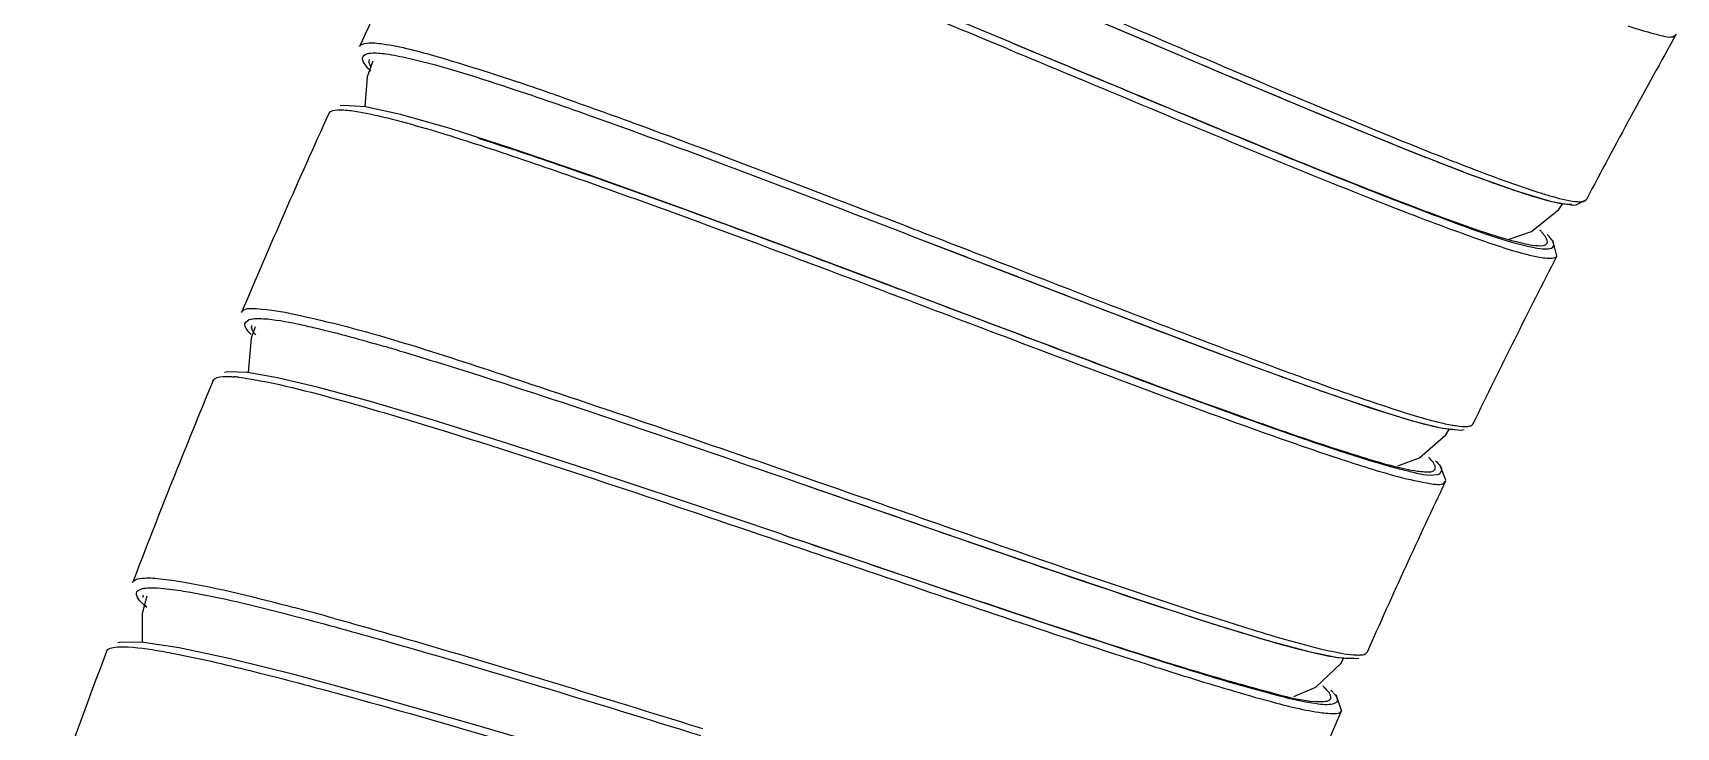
# Model space of a CAD drawing. Header units: millimetres. Extents: x 601 to 1195, y -13 to 407.
# Drawn here: x 950.51 to 967.39, y 278.02 to 285.15 of the extents above; entities that cross this region are included whole.
import ezdxf

# ---------------------------------------------------------------- set-up
doc = ezdxf.new("R2010")
doc.units = ezdxf.units.MM
doc.header["$LTSCALE"] = 0.1

msp = doc.modelspace()

# ---------------------------------------------------------------- linework, layer by layer
at = {"color": 7, "linetype": 'Continuous'}
for p, q in [((960.8075, 285.5532), (961.9113, 285.0849)), ((960.8086, 285.5527), (961.9212, 285.0806)), ((960.5552, 285.0559), (959.5534, 285.4708)), ((960.5552, 285.056), (960.5954, 285.0392)), ((960.5552, 285.0559), (960.5938, 285.0399)), ((960.5938, 285.0399), (960.8071, 284.9512)), ((960.5954, 285.0392), (960.9981, 284.8721)), ((961.9212, 285.0806), (962.4785, 284.8444)), ((967.3903, 285.1315), (967.3947, 285.1374)), ((954.0034, 284.8611), (953.9452, 284.7007)), ((960.5268, 284.9874), (960.5661, 284.9711)), ((953.9452, 284.7007), (953.9205, 284.3915)), ((953.5504, 284.3222), (953.551, 284.3235)), ((963.7743, 284.3002), (964.5875, 283.9677)), ((963.8133, 284.2842), (963.8829, 284.2554)), ((965.7606, 283.5245), (966.1157, 283.4176)), ((965.91, 283.1094), (966.1906, 283.3383)), ((966.1906, 283.3383), (966.2308, 283.3991)), ((966.3689, 283.3836), (966.4723, 283.4389)), ((966.4723, 283.4389), (966.4734, 283.4408)), ((959.5352, 283.0674), (959.5793, 283.0504)), ((959.5629, 283.1363), (959.606, 283.1196)), ((965.6794, 283.0312), (965.91, 283.1094)), ((966.0922, 283.0572), (966.068, 283.0814)), ((966.1073, 283.0377), (966.092, 283.0568)), ((966.1697, 282.8581), (966.1284, 283.0212)), ((966.1695, 282.8577), (966.1705, 282.8595)), ((966.1695, 282.8577), (966.1697, 282.8581)), ((959.3102, 282.4784), (959.3586, 282.4602)), ((959.3362, 282.5479), (959.3844, 282.5298)), ((959.3362, 282.5479), (959.3831, 282.5302)), ((959.3831, 282.5302), (959.7153, 282.405)), ((952.7962, 282.1312), (952.7552, 282.0145)), ((952.7552, 282.0145), (952.7214, 281.6603)), ((953.0261, 281.6083), (952.7173, 281.6611)), ((962.9626, 281.7582), (963.6784, 281.4975)), ((952.3618, 281.5775), (952.3622, 281.5786)), ((964.6863, 281.1651), (964.9908, 281.0897)), ((965.3059, 281.1306), (965.307, 281.1327)), ((964.7576, 280.7842), (965.0285, 281.0219)), ((965.0285, 281.0219), (965.0655, 281.0823)), ((964.5368, 280.7006), (964.7576, 280.7842)), ((964.9543, 280.7244), (964.931, 280.7444)), ((958.3862, 280.5252), (958.4303, 280.5099)), ((958.4546, 280.58), (958.5141, 280.5592)), ((965.0229, 280.5398), (965.0242, 280.5421)), ((958.2056, 279.999), (958.2698, 279.9773)), ((958.2056, 279.999), (958.2693, 279.9774)), ((958.2693, 279.9774), (958.4186, 279.9269)), ((958.1819, 279.9287), (958.2462, 279.9069)), ((951.6822, 279.362), (951.6323, 279.1847)), ((951.6576, 279.2746), (951.675, 279.2594)), ((961.8663, 279.3291), (962.603, 279.089)), ((951.6323, 279.1847), (951.6346, 278.887)), ((951.2666, 278.7938), (951.2671, 278.7951)), ((963.6216, 278.7925), (963.9186, 278.7311)), ((964.2185, 278.785), (964.2195, 278.7871)), ((963.6914, 278.426), (963.9483, 278.6717)), ((963.9483, 278.6717), (963.9798, 278.7279)), ((963.4675, 278.3301), (963.6914, 278.426)), ((963.8139, 278.3892), (963.7947, 278.4103)), ((963.8673, 278.3772), (963.8485, 278.3934)), ((963.9562, 278.1862), (963.9013, 278.3479)), ((963.9557, 278.1851), (963.9566, 278.1871)), ((963.9557, 278.1851), (963.9562, 278.1862)), ((957.3455, 278.0166), (957.3921, 278.0021))]:
    msp.add_line(p, q, dxfattribs=at)
for points in [[(961.9113, 285.0849), (962.8319, 284.695), (963.7743, 284.3002)], [(953.9269, 284.3911), (953.7021, 284.407), (953.6683, 284.4025)], [(955.4429, 283.961), (954.7977, 284.1678), (954.2888, 284.3124), (953.9269, 284.3911)], [(959.3362, 282.5479), (958.1825, 282.9802), (957.1386, 283.3648), (956.2238, 283.6928), (955.4429, 283.961)], [(964.5875, 283.9677), (965.2526, 283.7074), (965.7606, 283.5245)], [(966.1157, 283.4176), (966.3372, 283.382), (966.3689, 283.3836)], [(959.5793, 283.0504), (961.1369, 282.4508), (962.1106, 282.0784), (962.9626, 281.7582)], [(952.7173, 281.6611), (952.5105, 281.6672), (952.48, 281.6622)], [(953.9787, 281.3637), (953.4469, 281.5089), (953.0261, 281.6083)], [(963.6784, 281.4975), (964.2521, 281.3), (964.6863, 281.1651)], [(958.2056, 279.999), (957.1841, 280.3432), (956.2341, 280.6586), (955.3768, 280.9366), (954.6227, 281.1726), (953.9787, 281.3637)], [(964.9908, 281.0897), (965.1869, 281.0704), (965.2163, 281.0741)], [(965.0229, 280.5398), (965.0286, 280.5536), (964.9663, 280.7139)], [(958.4303, 280.5099), (959.9899, 279.9693), (960.9881, 279.6257), (961.8663, 279.3291)], [(962.603, 279.089), (963.1873, 278.9103), (963.6216, 278.7925)], [(951.6481, 278.8869), (951.4176, 278.8896), (951.3828, 278.883)], [(953.221, 278.5502), (952.5399, 278.7197), (952.0157, 278.8316), (951.6481, 278.8869)], [(963.9186, 278.7311), (964.1071, 278.7213), (964.1352, 278.7264)], [(956.0553, 277.7449), (955.0041, 278.054), (954.0491, 278.3261), (953.221, 278.5502)]]:
    msp.add_lwpolyline(points, dxfattribs=at)
for centre, radius, start, end in [((1034.1562, 247.7852), 88.5, 153.678611, 155.124655), ((854.385, 30.0801), 276.1229, 67.393481, 67.740961), ((1034.1562, 247.7852), 76.5002, 150.773531, 152.219575), ((1046.536, 483.2587), 215.4853, 247.040246, 247.425166), ((943.4525, 248.9424), 37.68, 70.75955, 71.35121), ((1034.1562, 247.7852), 88.5, 155.615277, 157.06132), ((953.5862, 284.3075), 0.0383, 147.31358, 155.58597), ((978.9317, 319.5931), 38.4045, 248.43743, 248.59646), ((977.2041, 315.1841), 33.6691, 248.59568, 248.79631), ((975.936, 311.9176), 30.1651, 248.79791, 248.92008), ((981.5283, 327.175), 46.937, 248.39235, 248.90654), ((967.7214, 289.3417), 6.138, 252.27694, 252.54324), ((967.5399, 288.764), 5.5324, 252.54149, 252.92559), ((982.5165, 329.5162), 49.5528, 248.37697, 248.81183), ((1034.1562, 247.7852), 76.5001, 152.710467, 154.156511), ((953.1513, 282.4353), 0.5519, 221.85861, 223.92932), ((946.4637, 255.4956), 27.521, 73.51378, 73.83864), ((980.0346, 327.4739), 48.7989, 249.94794, 250.35833), ((981.2707, 330.3805), 51.8877, 249.82901, 250.14674), ((1034.1562, 247.7852), 88.5, 157.551942, 158.997986), ((952.456, 280.1326), 1.4894, 83.85543, 85.43843), ((952.4301, 279.8826), 1.7408, 83.62331, 83.88852), ((977.4835, 321.7284), 43.0523, 250.47298, 250.99888), ((975.3492, 315.0326), 36.1085, 250.72215, 251.14325), ((974.7273, 313.4311), 34.3158, 250.81376, 251.17831), ((1034.1562, 247.7852), 76.5, 154.646944, 156.092987), ((943.4124, 242.18), 38.3349, 74.5761, 75.2204), ((973.0886, 312.1659), 34.6989, 252.33284, 252.72628), ((1034.1562, 247.7852), 88.4998, 159.488548, 160.934592), ((951.3028, 278.7816), 0.0381, 152.76806, 159.30597), ((975.8679, 322.109), 45.5433, 252.30835, 252.80986), ((976.6763, 324.4549), 48.0992, 252.29227, 252.71255), ((973.0572, 313.4192), 36.4051, 252.8328, 252.95033), ((963.2154, 277.8373), 0.8149, 46.37341, 47.73297), ((963.3419, 277.9695), 0.6319, 44.22797, 46.40207), ((963.5915, 278.1091), 0.3837, 40.20287, 42.65216), ((1034.1562, 247.7852), 76.5, 156.583609, 158.029653)]:
    msp.add_arc(centre, radius, start, end, dxfattribs=at)
for points, knots in [([(960.8364, 285.6215), (961.2063, 285.464), (962.5404, 284.8951), (963.8733, 284.3227), (964.8469, 283.934)], [0, 0, 0, 0, 0.2772435, 1, 1, 1, 1]), ([(966.8968, 285.2252), (967.0087, 285.1865), (967.1502, 285.1496), (967.3553, 285.0946), (967.3902, 285.1316)], [0, 0, 0, 0, 0.6996332, 1, 1, 1, 1]), ([(953.8669, 285.0123), (953.8784, 285.0368), (953.9766, 285.0577), (954.0517, 285.0464), (954.1066, 285.0386)], [0, 0, 0, 0, 0.3283034, 1, 1, 1, 1]), ([(954.1066, 285.0386), (954.2944, 285.0122), (954.7629, 284.885), (955.2228, 284.738), (955.5013, 284.6441)], [0, 0, 0, 0, 0.3921554, 1, 1, 1, 1]), ([(953.927, 284.8223), (953.9181, 284.8347), (953.904, 284.857), (953.8969, 284.8835), (953.8978, 284.8944)], [0, 0, 0, 0, 0.5843708, 1, 1, 1, 1]), ([(953.8978, 284.8944), (953.8995, 284.9165), (953.9388, 284.9406), (953.9715, 284.9434), (953.9836, 284.9444)], [0, 0, 0, 0, 0.6450778, 1, 1, 1, 1]), ([(953.9839, 284.8074), (953.9766, 284.8195), (953.9651, 284.8414), (953.9655, 284.8677), (953.9699, 284.8769)], [0, 0, 0, 0, 0.5830383, 1, 1, 1, 1]), ([(954.1388, 284.936), (954.216, 284.9254), (954.6693, 284.8313), (955.1093, 284.686), (955.4738, 284.5646)], [0, 0, 0, 0, 0.1687473, 1, 1, 1, 1]), ([(960.5661, 284.9711), (960.9009, 284.8319), (962.129, 284.3203), (963.3566, 283.807), (964.2564, 283.4505)], [0, 0, 0, 0, 0.2724957, 1, 1, 1, 1]), ([(960.8071, 284.9512), (961.1192, 284.8212), (962.2628, 284.3449), (963.4063, 283.8679), (964.2438, 283.5365)], [0, 0, 0, 0, 0.2729303, 1, 1, 1, 1]), ([(960.9981, 284.8721), (961.3393, 284.7304), (962.5503, 284.2277), (963.7611, 283.7237), (964.641, 283.3877)], [0, 0, 0, 0, 0.2817332, 1, 1, 1, 1]), ([(955.4738, 284.5646), (955.7623, 284.4686), (957.1246, 283.9926), (958.4721, 283.4759), (959.5352, 283.0674)], [0, 0, 0, 0, 0.2106887, 1, 1, 1, 1]), ([(955.8693, 284.5177), (956.1426, 284.4224), (957.3797, 283.9777), (958.6067, 283.5057), (959.5629, 283.1363)], [0, 0, 0, 0, 0.2201932, 1, 1, 1, 1]), ([(953.641, 284.3604), (953.6512, 284.361), (953.6731, 284.3615), (953.6949, 284.3608), (953.7066, 284.3601)], [0, 0, 0, 0, 0.4672039, 1, 1, 1, 1]), ([(953.7066, 284.3601), (953.7316, 284.3587), (953.8606, 284.3455), (953.9876, 284.3177), (954.0894, 284.2935)], [0, 0, 0, 0, 0.1933374, 1, 1, 1, 1]), ([(954.0894, 284.2935), (954.1592, 284.2769), (954.5011, 284.1886), (954.8383, 284.083), (955.1059, 283.9962)], [0, 0, 0, 0, 0.2033555, 1, 1, 1, 1]), ([(963.8829, 284.2554), (963.9659, 284.221), (964.2768, 284.093), (964.5884, 283.9668), (964.8174, 283.8762)], [0, 0, 0, 0, 0.2673955, 1, 1, 1, 1]), ([(955.0861, 284.07), (955.3806, 283.9771), (956.8073, 283.4976), (958.2164, 282.9684), (959.3362, 282.5479)], [0, 0, 0, 0, 0.2051933, 1, 1, 1, 1]), ([(955.1059, 283.9962), (955.403, 283.8997), (956.8132, 283.4181), (958.2081, 282.8935), (959.3102, 282.4784)], [0, 0, 0, 0, 0.2096509, 1, 1, 1, 1]), ([(964.8469, 283.934), (964.9585, 283.8894), (965.3312, 283.7428), (965.7062, 283.6009), (965.9734, 283.5159)], [0, 0, 0, 0, 0.2999519, 1, 1, 1, 1]), ([(965.0865, 283.7712), (965.1598, 283.7429), (965.4136, 283.6464), (965.6691, 283.5538), (965.8529, 283.495)], [0, 0, 0, 0, 0.2894716, 1, 1, 1, 1]), ([(965.9734, 283.5159), (966.0139, 283.503), (966.1413, 283.4646), (966.2708, 283.4287), (966.3612, 283.4193)], [0, 0, 0, 0, 0.3185072, 1, 1, 1, 1]), ([(964.6066, 283.3133), (964.8782, 283.2081), (965.3234, 283.0423), (965.7763, 282.8911), (965.957, 282.8537)], [0, 0, 0, 0, 0.6121478, 1, 1, 1, 1]), ([(964.6361, 283.3831), (964.7763, 283.3291), (965.2005, 283.1714), (965.6272, 283.0091), (965.924, 282.9484)], [0, 0, 0, 0, 0.3314311, 1, 1, 1, 1]), ([(964.641, 283.3877), (964.7582, 283.3429), (965.1298, 283.2044), (965.5041, 283.0687), (965.7673, 283.0027)], [0, 0, 0, 0, 0.316161, 1, 1, 1, 1]), ([(965.9155, 283.4754), (965.9527, 283.464), (966.0698, 283.43), (966.1891, 283.3986), (966.272, 283.3917)], [0, 0, 0, 0, 0.318622, 1, 1, 1, 1]), ([(966.272, 283.3917), (966.2811, 283.391), (966.2981, 283.3901), (966.315, 283.3905), (966.3228, 283.3911)], [0, 0, 0, 0, 0.5403567, 1, 1, 1, 1]), ([(966.3612, 283.4193), (966.375, 283.4179), (966.4109, 283.4156), (966.4593, 283.4184), (966.4721, 283.439)], [0, 0, 0, 0, 0.3648973, 1, 1, 1, 1]), ([(959.5793, 283.0504), (959.9169, 282.9207), (961.1562, 282.4434), (962.3949, 281.9642), (963.3027, 281.6331)], [0, 0, 0, 0, 0.2723922, 1, 1, 1, 1]), ([(959.606, 283.1196), (959.9481, 282.9874), (961.2038, 282.5012), (962.4589, 282.013), (963.3787, 281.6752)], [0, 0, 0, 0, 0.2723824, 1, 1, 1, 1]), ([(965.7673, 283.0027), (965.8366, 282.9853), (965.9225, 282.9646), (966.0543, 282.962), (966.0689, 282.9896)], [0, 0, 0, 0, 0.6955034, 1, 1, 1, 1]), ([(965.924, 282.9484), (965.9555, 282.942), (966.0142, 282.9284), (966.1411, 282.9307), (966.1388, 282.9727)], [0, 0, 0, 0, 0.4330186, 1, 1, 1, 1]), ([(966.037, 283.0776), (966.031, 283.0854), (966.0174, 283.1017), (966.003, 283.1172), (965.9952, 283.1254)], [0, 0, 0, 0, 0.4669186, 1, 1, 1, 1]), ([(966.0689, 282.9896), (966.0784, 283.0077), (966.0616, 283.0442), (966.044, 283.0686), (966.037, 283.0776)], [0, 0, 0, 0, 0.6431563, 1, 1, 1, 1]), ([(966.1388, 282.9727), (966.1383, 282.9827), (966.1295, 283.0062), (966.1159, 283.0263), (966.1073, 283.0377)], [0, 0, 0, 0, 0.4116613, 1, 1, 1, 1]), ([(965.957, 282.8537), (966.0049, 282.8438), (966.0695, 282.8309), (966.1569, 282.838), (966.1693, 282.8578)], [0, 0, 0, 0, 0.6762471, 1, 1, 1, 1]), ([(959.3844, 282.5298), (959.7221, 282.4029), (960.9564, 281.9386), (962.1901, 281.4723), (963.0932, 281.1523)], [0, 0, 0, 0, 0.273513, 1, 1, 1, 1]), ([(952.6549, 282.2775), (952.6758, 282.3268), (952.9192, 282.3142), (953.0671, 282.2881), (953.1935, 282.2614)], [0, 0, 0, 0, 0.2925323, 1, 1, 1, 1]), ([(959.3586, 282.4602), (959.7355, 282.3182), (961.0893, 281.8075), (962.4423, 281.2933), (963.428, 280.9487)], [0, 0, 0, 0, 0.2783326, 1, 1, 1, 1]), ([(959.7153, 282.405), (960.063, 282.2738), (961.305, 281.8053), (962.5469, 281.3354), (963.4497, 281.0214)], [0, 0, 0, 0, 0.2799278, 1, 1, 1, 1]), ([(952.7403, 282.067), (952.7162, 282.094), (952.6545, 282.16), (952.7283, 282.2059), (952.7546, 282.211)], [0, 0, 0, 0, 0.5746442, 1, 1, 1, 1]), ([(952.7546, 282.211), (952.7621, 282.2124), (952.7783, 282.2146), (952.7945, 282.2157), (952.8032, 282.2161)], [0, 0, 0, 0, 0.4674163, 1, 1, 1, 1]), ([(952.7627, 282.1076), (952.7603, 282.1142), (952.7573, 282.1271), (952.7595, 282.1404), (952.7619, 282.1459)], [0, 0, 0, 0, 0.5408933, 1, 1, 1, 1]), ([(952.8032, 282.2161), (952.8288, 282.2172), (952.9712, 282.2124), (953.1116, 282.1852), (953.2258, 282.1615)], [0, 0, 0, 0, 0.1802973, 1, 1, 1, 1]), ([(953.1935, 282.2614), (953.9206, 282.1078), (955.6751, 281.5311), (957.4172, 280.9411), (958.4546, 280.58)], [0, 0, 0, 0, 0.4035311, 1, 1, 1, 1]), ([(953.2258, 282.1615), (953.2883, 282.1485), (953.59, 282.0802), (953.8882, 281.9974), (954.124, 281.929)], [0, 0, 0, 0, 0.206437, 1, 1, 1, 1]), ([(952.8003, 282.0476), (952.7918, 282.0578), (952.7774, 282.0766), (952.7661, 282.0977), (952.7627, 282.1076)], [0, 0, 0, 0, 0.5610185, 1, 1, 1, 1]), ([(954.2737, 281.8852), (954.5654, 281.7989), (955.944, 281.369), (957.3091, 280.8978), (958.3862, 280.5252)], [0, 0, 0, 0, 0.2106824, 1, 1, 1, 1]), ([(952.3622, 281.5785), (952.3652, 281.5857), (952.3995, 281.6221), (952.4541, 281.6202), (952.4939, 281.6206)], [0, 0, 0, 0, 0.1633522, 1, 1, 1, 1]), ([(952.4939, 281.6206), (952.5065, 281.6207), (952.5334, 281.6201), (952.5602, 281.6185), (952.5744, 281.6173)], [0, 0, 0, 0, 0.4707609, 1, 1, 1, 1]), ([(952.6234, 281.6126), (952.6984, 281.6042), (953.1268, 281.5309), (953.5456, 281.4132), (953.8904, 281.3146)], [0, 0, 0, 0, 0.1738894, 1, 1, 1, 1]), ([(963.6315, 281.5144), (963.9069, 281.4162), (964.3578, 281.2621), (964.8162, 281.1228), (964.9983, 281.0907)], [0, 0, 0, 0, 0.6126105, 1, 1, 1, 1]), ([(963.649, 281.5768), (963.9409, 281.4714), (964.4176, 281.3064), (964.902, 281.1561), (965.0937, 281.1215)], [0, 0, 0, 0, 0.6141881, 1, 1, 1, 1]), ([(953.8904, 281.3146), (954.1919, 281.2283), (955.6306, 280.7918), (957.055, 280.3102), (958.1819, 279.9287)], [0, 0, 0, 0, 0.2086121, 1, 1, 1, 1]), ([(965.0937, 281.1215), (965.1093, 281.1187), (965.1597, 281.1105), (965.2112, 281.1048), (965.2466, 281.1073)], [0, 0, 0, 0, 0.3076909, 1, 1, 1, 1]), ([(965.2466, 281.1073), (965.2595, 281.1082), (965.2812, 281.1108), (965.3012, 281.1232), (965.3057, 281.1307)], [0, 0, 0, 0, 0.5976779, 1, 1, 1, 1]), ([(963.4662, 281.0219), (963.7244, 280.9331), (964.144, 280.7958), (964.5712, 280.6727), (964.7389, 280.6489)], [0, 0, 0, 0, 0.6171629, 1, 1, 1, 1]), ([(963.6561, 280.9503), (963.7394, 280.9219), (964.0225, 280.8271), (964.3073, 280.7366), (964.5108, 280.6824)], [0, 0, 0, 0, 0.2945529, 1, 1, 1, 1]), ([(963.6789, 280.862), (963.7631, 280.8333), (964.0497, 280.7371), (964.3379, 280.6452), (964.5439, 280.5901)], [0, 0, 0, 0, 0.2945736, 1, 1, 1, 1]), ([(964.5108, 280.6824), (964.5601, 280.6693), (964.7006, 280.6368), (964.8479, 280.5965), (964.9411, 280.6121)], [0, 0, 0, 0, 0.3506215, 1, 1, 1, 1]), ([(964.7389, 280.6489), (964.7623, 280.6456), (964.8174, 280.6407), (964.902, 280.6352), (964.9181, 280.6688)], [0, 0, 0, 0, 0.388098, 1, 1, 1, 1]), ([(964.9181, 280.6995), (964.917, 280.7027), (964.9143, 280.7094), (964.911, 280.7158), (964.9091, 280.7191)], [0, 0, 0, 0, 0.4706425, 1, 1, 1, 1]), ([(964.9181, 280.6688), (964.9201, 280.6731), (964.9221, 280.6837), (964.9199, 280.6941), (964.9181, 280.6995)], [0, 0, 0, 0, 0.4554935, 1, 1, 1, 1]), ([(964.9411, 280.6121), (964.9623, 280.6156), (965.0221, 280.6745), (964.9495, 280.7261), (964.922, 280.7542)], [0, 0, 0, 0, 0.3529417, 1, 1, 1, 1]), ([(958.4303, 280.5099), (958.8131, 280.3775), (960.1864, 279.9015), (961.5588, 279.4216), (962.5579, 279.1035)], [0, 0, 0, 0, 0.2786268, 1, 1, 1, 1]), ([(958.5141, 280.5592), (958.8903, 280.4283), (960.2443, 279.9561), (961.5975, 279.4808), (962.5832, 279.1631)], [0, 0, 0, 0, 0.2777787, 1, 1, 1, 1]), ([(964.5439, 280.5901), (964.6551, 280.5603), (964.7868, 280.534), (964.9986, 280.499), (965.0225, 280.54)], [0, 0, 0, 0, 0.7081095, 1, 1, 1, 1]), ([(958.2698, 279.9773), (958.6452, 279.8506), (959.99, 279.3962), (961.334, 278.9381), (962.3118, 278.636)], [0, 0, 0, 0, 0.2790635, 1, 1, 1, 1]), ([(958.2462, 279.9069), (958.5919, 279.7899), (959.8569, 279.3608), (961.1214, 278.9298), (962.0464, 278.6347)], [0, 0, 0, 0, 0.2731742, 1, 1, 1, 1]), ([(958.4186, 279.9269), (958.7472, 279.8155), (959.9484, 279.408), (961.1494, 278.9995), (962.0275, 278.7197)], [0, 0, 0, 0, 0.2734812, 1, 1, 1, 1]), ([(951.5355, 279.5037), (951.5458, 279.5301), (951.6494, 279.557), (951.7289, 279.5498), (951.7877, 279.545)], [0, 0, 0, 0, 0.3250832, 1, 1, 1, 1]), ([(951.5746, 279.393), (951.5773, 279.4143), (951.6136, 279.4366), (951.6446, 279.442), (951.656, 279.4437)], [0, 0, 0, 0, 0.6506276, 1, 1, 1, 1]), ([(951.656, 279.4437), (951.6672, 279.4454), (951.7239, 279.4511), (951.7811, 279.4483), (951.8265, 279.4448)], [0, 0, 0, 0, 0.1998829, 1, 1, 1, 1]), ([(951.7877, 279.545), (951.8688, 279.5384), (952.3431, 279.4686), (952.8075, 279.3477), (953.1917, 279.2465)], [0, 0, 0, 0, 0.1700266, 1, 1, 1, 1]), ([(951.8265, 279.4448), (951.9046, 279.4388), (952.3583, 279.3743), (952.8027, 279.2606), (953.17, 279.1653)], [0, 0, 0, 0, 0.1710217, 1, 1, 1, 1]), ([(951.6073, 279.3194), (951.5971, 279.3319), (951.581, 279.354), (951.5733, 279.3819), (951.5746, 279.393)], [0, 0, 0, 0, 0.5899215, 1, 1, 1, 1]), ([(951.6456, 279.3495), (951.6447, 279.354), (951.6438, 279.3629), (951.6455, 279.3717), (951.647, 279.3756)], [0, 0, 0, 0, 0.5229576, 1, 1, 1, 1]), ([(953.17, 279.1653), (953.4675, 279.0881), (954.8745, 278.7007), (956.2694, 278.271), (957.3701, 277.9313)], [0, 0, 0, 0, 0.2106413, 1, 1, 1, 1]), ([(953.6079, 279.1342), (953.885, 279.0578), (955.1355, 278.7008), (956.3781, 278.317), (957.3455, 278.0166)], [0, 0, 0, 0, 0.2210067, 1, 1, 1, 1]), ([(962.5832, 279.1631), (962.6984, 279.126), (963.081, 279.0049), (963.4656, 278.8886), (963.7382, 278.8229)], [0, 0, 0, 0, 0.301395, 1, 1, 1, 1]), ([(962.7852, 279.032), (962.8692, 279.0059), (963.1547, 278.9187), (963.4419, 278.836), (963.6468, 278.7874)], [0, 0, 0, 0, 0.2945529, 1, 1, 1, 1]), ([(951.3609, 278.8389), (951.3879, 278.842), (951.5462, 278.8449), (951.7031, 278.8193), (951.8318, 278.7972)], [0, 0, 0, 0, 0.1725839, 1, 1, 1, 1]), ([(951.8318, 278.7972), (951.9017, 278.7852), (952.2408, 278.7205), (952.5767, 278.6398), (952.8428, 278.5729)], [0, 0, 0, 0, 0.2053371, 1, 1, 1, 1]), ([(963.6468, 278.7874), (963.6868, 278.7779), (963.8115, 278.7504), (963.9383, 278.7253), (964.0251, 278.7247)], [0, 0, 0, 0, 0.3212517, 1, 1, 1, 1]), ([(963.7382, 278.8229), (963.7774, 278.8135), (963.9009, 278.7857), (964.0263, 278.7606), (964.1127, 278.7581)], [0, 0, 0, 0, 0.3181801, 1, 1, 1, 1]), ([(964.1127, 278.7581), (964.1261, 278.7577), (964.1609, 278.7581), (964.207, 278.7645), (964.2181, 278.7852)], [0, 0, 0, 0, 0.36286, 1, 1, 1, 1]), ([(962.3832, 278.614), (962.6765, 278.5241), (963.1284, 278.4004), (963.5935, 278.2749), (963.7593, 278.2795)], [0, 0, 0, 0, 0.6490444, 1, 1, 1, 1]), ([(962.4078, 278.6002), (962.6726, 278.5184), (963.1052, 278.3912), (963.5446, 278.279), (963.7178, 278.2572)], [0, 0, 0, 0, 0.6134943, 1, 1, 1, 1]), ([(964.0251, 278.7247), (964.0349, 278.7246), (964.0529, 278.725), (964.0708, 278.7271), (964.0789, 278.7287)], [0, 0, 0, 0, 0.5454841, 1, 1, 1, 1]), ([(952.8428, 278.5729), (953.1456, 278.4968), (954.5844, 278.1117), (956.0108, 277.6827), (957.1378, 277.3432)], [0, 0, 0, 0, 0.209705, 1, 1, 1, 1]), ([(962.3829, 278.5286), (962.6613, 278.442), (963.1152, 278.3077), (963.5761, 278.1881), (963.7572, 278.1649)], [0, 0, 0, 0, 0.6148201, 1, 1, 1, 1]), ([(963.7178, 278.2572), (963.7486, 278.2534), (963.8049, 278.2422), (963.9252, 278.264), (963.9165, 278.3024)], [0, 0, 0, 0, 0.4403282, 1, 1, 1, 1]), ([(963.7593, 278.2795), (963.7704, 278.2798), (963.8001, 278.2817), (963.838, 278.2918), (963.846, 278.3103)], [0, 0, 0, 0, 0.3559319, 1, 1, 1, 1]), ([(963.9165, 278.3024), (963.9146, 278.3112), (963.9052, 278.3306), (963.8924, 278.3475), (963.8845, 278.3568)], [0, 0, 0, 0, 0.4242299, 1, 1, 1, 1]), ([(963.7572, 278.1649), (963.7831, 278.1616), (963.8442, 278.1575), (963.9363, 278.1488), (963.9556, 278.1851)], [0, 0, 0, 0, 0.3883485, 1, 1, 1, 1])]:
    msp.add_open_spline(points, degree=3, knots=knots, dxfattribs=at)
for points in [[(953.9836, 284.9444), (954.0352, 284.9487), (954.0874, 284.943), (954.1388, 284.936)], [(953.9817, 284.7591), (953.9621, 284.7789), (953.9432, 284.7996), (953.927, 284.8223)], [(953.554, 284.3281), (953.5707, 284.3542), (953.6101, 284.3584), (953.641, 284.3604)], [(964.9983, 281.0907), (965.0416, 281.0831), (965.0854, 281.0765), (965.1294, 281.0768)], [(964.9091, 280.7191), (964.8939, 280.7458), (964.8725, 280.7688), (964.8508, 280.7907)], [(951.6815, 279.2463), (951.6551, 279.2688), (951.6292, 279.2925), (951.6073, 279.3194)], [(951.2689, 278.799), (951.2842, 278.8287), (951.3277, 278.8351), (951.3609, 278.8389)], [(963.846, 278.3103), (963.8573, 278.3364), (963.8323, 278.3676), (963.8139, 278.3892)]]:
    msp.add_open_spline(points, degree=3, dxfattribs=at)

doc.saveas('drawing.dxf')
